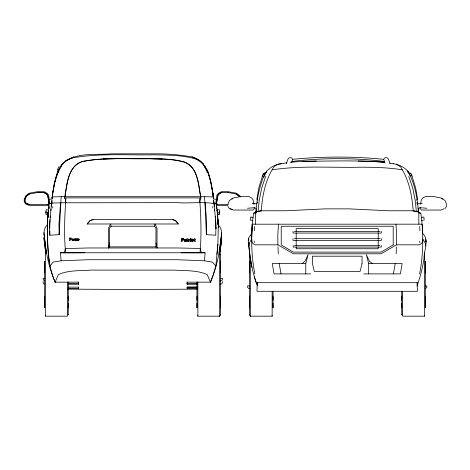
<?xml version="1.0" encoding="UTF-8"?>
<svg xmlns="http://www.w3.org/2000/svg" width="470" height="470" viewBox="0 0 470 470"><rect width="100%" height="100%" fill="white"/><g stroke="black" fill="none" stroke-linecap="round" stroke-linejoin="round"><path stroke-width="0.7" d="M44.685 296.176L44.685 307.815L44.685 261.255L44.685 272.894M67.38 281.888L67.38 316.175L45.578 316.175L45.578 252.895L45.578 253.583M68.203 314.289L68.203 314.953L68.273 307.304M68.273 296.176L68.273 307.815L68.273 303.367M196.959 303.367L196.959 307.815L196.959 282.1M196.959 300.113L196.959 296.176M220.547 307.304L220.477 314.953L219.655 316.175L197.852 316.175L197.852 315.482M219.655 315.488L219.655 316.175L219.655 252.895M220.477 254.781L220.477 254.117L220.547 261.767M220.547 296.176L220.547 307.815L220.547 261.255L220.547 272.894M272.148 315.482L272.148 316.175L250.346 316.175L249.523 314.953L249.453 307.304M249.453 296.176L249.453 307.815L249.453 261.255L249.453 272.894M250.346 315.488L250.346 316.175L250.346 257.613M273.041 296.176L273.041 307.815L273.041 303.367M401.727 303.367L401.727 307.815L401.727 291.729M401.727 300.113L401.727 296.176M401.797 314.289L401.797 314.953L401.727 307.304M402.62 291.435L402.62 316.175L424.422 316.175L424.422 252.895M425.315 296.176L425.315 307.815L425.315 261.255L425.315 272.894M249.453 261.767L249.523 254.781M185.768 241.345L186.478 241.615C188.64 238.454 182.519 239.201 184.992 239.8C187.166 239.659 183.817 240 184.228 241.216L185.027 241.662L185.82 241.404M189.199 239.665L189.204 239.289L188.493 239.23L188.452 241.562L189.187 241.621C188.435 240.587 191.22 238.449 189.14 239.606M214.32 206.201L214.062 203.351L215.988 224.713L215.754 235.229L206.4 234.653C207.211 221.952 205.631 209.314 204.415 196.695L61.153 196.695L52.1 196.918L52.1 198.076C54.473 183.429 55.965 161.792 73.596 157.738C100.075 153.12 127.106 155.341 153.837 154.812C167.379 155.112 181.303 155 194.427 158.607C210.102 163.948 211.059 184.293 213.474 198.076L213.474 196.918L204.415 196.695M215.924 227.433L215.895 228.773L215.477 219.014M218.344 225.289L217.874 244.653L216.934 254.329M381.429 232.497L381.458 231.375M381.264 245.375L381.223 247.067L293.209 247.067L293.168 245.375M381.464 238.678L381.423 240.364L293.004 240.364L292.963 238.678M378.203 246.726L378.15 248.742L296.282 248.742L296.223 246.726M418.106 212.305L418.212 209.438M419.745 242.496L419.798 241.11M396.151 253.794L396.433 246.897M257.337 282.693L256.961 291.283L417.466 291.283L417.096 282.693M51.253 206.201L51.512 203.351L49.579 224.713L49.82 235.229L59.167 234.653L61.153 196.695M78.519 284.374L78.584 282.999M68.226 288.457L78.396 288.457L78.455 287.117M254.505 230.688L254.711 226.511M78.472 281.953L78.396 283.375L68.226 283.422M47.394 224.472L47.693 219.484M47.482 224.56L47.693 221M47.611 224.255L47.693 222.833M256.409 211.717L253.571 213.48L252.214 224.196L251.679 238.948M278.446 224.172L277.811 234.859L277.911 244.829L293.374 253.794L381.053 253.794L396.521 244.829L419.358 244.829L421.613 243.536L422.365 242.15L422.677 238.919L425.256 243.219L425.544 245.881M47.693 218.568C47.423 239.776 46.36 262.272 55.16 282.088L55.084 282.176C49.879 269.557 46.489 256.168 45.126 242.585C44.532 236.633 42.124 229.859 47.188 225.013L47.864 215.795L47.781 217.181M43.211 281.565L43.123 282.77L44.245 284.056M218.38 225.013C223.444 229.859 221.041 236.633 220.442 242.585C219.085 256.168 215.695 269.557 210.489 282.176L213.445 274.304L215.847 266.067L212.44 262.131L204.474 260.791L205.108 252.766L60.466 252.766L61.094 260.791L53.128 262.131L49.72 266.279M50.032 219.725L49.679 228.773M50.225 217.592L50.355 216.171M50.866 210.472L50.995 209.05M215.847 266.279L217.874 244.236M64.93 196.877C67.128 184.193 67.944 165.716 82.861 161.48C105.145 157.186 127.999 159.248 150.541 158.754C161.968 158.995 173.771 159.025 184.78 162.285C198.035 167.643 198.358 184.845 200.643 196.877M64.86 196.989C67.004 184.205 67.839 165.575 82.861 161.345C93.477 159.412 104.234 158.56 115.033 158.649L150.541 158.649C161.974 158.907 173.765 158.848 184.78 162.138C198.134 167.514 198.487 184.851 200.708 196.989M181.15 252.76L200.014 252.825C201.665 234.548 200.954 216.171 199.609 197.893L65.965 197.893C64.613 216.171 63.902 234.548 65.559 252.825L84.418 252.76M51.959 200.238L51.682 202.987L51.929 200.449M52.1 198.863L52.658 193.358L55.031 181.491M255.533 224.196C255.333 208.181 257.642 192.001 263.429 177.002C266.014 169.341 273.558 164.676 281.272 163.719C277.347 163.707 273.563 166.18 272.124 169.846C264.774 182.278 262.36 196.948 261.15 211.153M257.208 203.375L257.343 201.994M258.03 211.864L259.17 200.608L261.59 188.464L265.638 176.321M52.147 198.311L52.658 193.323M217.704 214.608L216.429 203.945C203.645 201.354 190.274 203.622 177.325 202.646L60.595 202.793L58.944 224.137L59.167 234.653M48.116 216.153L47.969 217.457L48.204 215.295M221.681 232.674L219.179 253.113M248.806 245.904L249.094 243.249L251.756 238.919L252.067 242.15L252.819 243.536L255.075 244.829L277.911 244.829M248.888 245.881L249.176 243.219M48.839 208.786L48.986 207.482L48.839 208.668M48.116 214.672L47.969 215.977L48.116 214.79M221.112 242.732L219.889 253.947M220.524 248.53L221.758 237.673L219.737 254.094M46.16 211.165L45.801 214.285L46.471 214.526M47.864 216.635L48.204 213.791M48.375 212.37L48.633 210.237M48.886 208.11L49.144 205.978M48.116 216.27L47.987 217.334M248.654 240.276L248.8 239.089L248.689 239.941M248.718 238.178L248.242 241.157L250.351 258.882L251.92 267.365M52.393 194.774L54.297 183.212L58.098 169.899M393.419 273.898L395.211 263.547M419.575 273.898C423.452 254.035 423.693 233.496 420.856 213.48L417.859 211.453M266.502 172.149L266.696 171.051L263.799 177.243M255.533 213.926L255.892 211.894M420.597 204.097L421.367 199.762L422.824 197.941L425.791 196.36L432.488 196.36L440.895 197.958L442.564 199.221M62.075 164.794L62.263 163.76C75.412 151.775 95.345 155.253 111.737 153.825L153.837 153.825C166.627 153.708 179.387 154.701 191.977 156.945C203.439 159.571 208.187 171.08 210.542 181.52M154.501 226.223L154.947 223.99L157.015 228.05L157.015 247.972L155.952 246.868L155.952 228.144L154.501 226.223L111.067 226.223L109.622 228.144L109.622 246.868L108.552 247.972L108.552 228.05L110.62 223.99L111.067 226.223M199.609 202.787L200.843 196.683L200.843 199.051M73.69 239.941C71.552 242.966 71.293 236.586 73.672 239.483M108.552 247.972L109.622 243.002M305.759 273.898L305.759 263.547L308.103 254.646L305.048 261.097L302.198 263.547M58.409 172.525L59.026 170.475M417.137 284.015L417.554 282.693L256.873 282.693L257.29 284.015M55.031 181.52L59.003 169.664L62.263 163.76L59.003 169.694M286.371 163.589L287.893 159.312A2.55 2.55 0 0 1 292.698 159.312C322.931 156.346 353.452 156.346 383.685 159.312A2.55 2.55 0 0 1 388.49 159.312L390.012 163.589M291.612 162.367L292.698 159.312M60.466 252.766L64.026 252.79L65.559 248.595L87.978 247.972L177.589 247.972L193.969 248.325L200.014 248.595L201.548 252.79L205.108 252.766M417.013 285.93C420.251 277.177 422.465 268.059 423.999 258.858C423.705 250.534 429.598 240.54 422.812 233.478M25.891 196.936L24.793 199.497L24.793 201.536L26.009 203.316L29.005 204.497L48.122 204.597L49.115 203.557L47.881 195.508L46.665 193.981L44.021 192.559L37.582 192.518L29.181 194.04L26.167 196.296M227.927 204.027L229.395 200.59L232.603 198.17M262.254 176.215L263.464 173.6L265.873 172.655M58.762 170.622L57.822 170.105L57.822 169.118L59.038 166.586M59.208 169.823L61.688 165.105M61.218 165.975L61.441 165.599M248.642 238.208L251.62 233.478M251.027 235.423L251.644 234.43L252.296 224.172C251.115 240.752 251.562 257.566 254.852 273.898M445.055 208.527L446.5 206.418L446.5 204.027L445.031 200.59L441.829 198.17M74.46 239.113C75.87 237.873 74.377 240.669 73.996 240.716L73.925 238.807L74.554 239.06M87.226 223.996L90.076 220.559L93.307 219.466L172.267 219.466L175.492 220.559L178.341 223.99L87.226 223.996L90.076 220.559L93.307 219.466M425.755 288.416L426.878 287.129L426.789 285.919L425.385 285.919M76.352 239.16L75.306 240.711L77.15 240.652L77.139 240.241L75.97 240.293M76.058 240.246L77.021 238.742L75.306 238.801L75.317 239.212L76.263 239.207M47.875 204.614L48.874 203.575L48.874 202.464L47.64 195.526L46.424 193.993L43.775 192.571L37.342 192.536M231.863 199.221L233.531 197.958L241.938 196.36L248.642 196.36L251.603 197.941L253.06 199.762L253.835 204.097M29.422 194.022L26.408 196.284L25.039 199.486L25.039 201.524L26.25 203.304L29.246 204.485M78.649 240.476C74.489 240.893 80.123 238.936 77.996 239.077C75.417 238.701 82.08 238.437 78.555 240.523M212.998 203.087L214.032 202.335M72.439 157.755L73.596 156.927L65.383 160.852M253.495 213.503L256.567 211.453M416.485 200.055L417.607 199.409L415.703 188.159L411.902 175.874L410.574 173.359L408.495 172.537M255.968 212.458L256.455 211.606M221.793 192.571L219.149 193.993L217.933 195.526L216.694 202.464L216.694 203.575L217.692 204.614M265.932 172.537L263.858 173.359L262.524 175.874L258.729 188.159L256.82 199.409L257.948 200.055M444.262 208.751L440.895 210.055L421.549 210.055L420.08 208.521L420.08 207.499M55.084 282.176L78.396 282.147L78.396 284.262L68.226 284.262M420.18 203.81L422.16 203.21M418.083 208.404L420.427 207.728L426.913 208.269M60.595 202.793L52.575 203.087L49.144 203.945C45.825 224.542 47.605 245.446 49.72 266.067M219.102 213.045L219.772 212.804L219.414 209.685L218.433 209.738M219.102 214.526L219.772 214.285L219.414 211.165M255.968 211.864L261.273 210.766L285.995 210.766L324.946 208.874L349.486 208.874L388.431 210.766L413.159 210.766L418.459 211.864L418.817 213.897L418.817 224.172M261.273 210.766L258.071 211.43L259.37 211.571M281.042 163.754L286.753 162.826M49.82 199.304L52.229 198.945M256.661 203.528L254.246 203.88L252.925 203.492M272.124 169.846C301.74 165.281 331.867 167.954 361.683 167.179C375.254 167.302 388.89 167.561 402.302 169.846C409.658 182.278 412.067 196.948 413.277 211.153M216.893 210.161L217.657 210.061M217.252 213.163L218.509 212.851L217.252 212.963M217.252 214.643L218.509 214.332L217.252 214.443M421.326 217.375L422.583 217.222M422.865 217.193L423.84 217.075L424.198 220.078L423.529 220.16M421.684 220.377L422.941 220.23M415.057 211.571L416.355 211.43L413.159 210.766M291.935 161.451C322.626 157.75 353.757 157.75 384.442 161.451M216.893 209.955L217.763 209.873M61.094 260.791L88.554 259.716L177.014 259.716L204.474 260.791M290.184 162.273L302.504 161.316L316.187 161.051M219.984 280.931L221.399 280.837L222.522 279.544L222.439 278.34L220.336 278.34M219.984 284.18L221.399 284.086L222.522 282.793L222.439 281.589M247.514 208.269L254 207.728L256.344 208.404M200.014 252.825L201.548 252.79M302.363 161.351C329.646 161.175 357.024 160.076 384.248 162.273M197.083 289.162L127.611 289.467L67.774 289.144M228.232 192.536L221.552 192.559L218.903 193.981L217.686 195.508L216.453 203.557L217.451 204.597L228.338 204.532M217.117 205.437L227.868 205.372M265.791 172.696L266.408 172.696M408.019 172.696L408.636 172.696M252.214 224.196L422.136 224.172L422.7 232.985M294.379 231.375L380.054 231.375M293.01 233.061L381.417 233.061M294.367 238.678L380.06 238.678M294.567 245.375L379.866 245.375M109.622 246.868L155.952 246.868M305.759 263.547L272.277 263.547L274.063 273.898L310.746 273.898M372.234 263.547L369.385 261.097L366.33 254.646L368.674 263.547L402.156 263.547L400.364 273.898L363.68 273.898M44.615 278.311L43.211 278.311L43.123 279.521L44.245 280.807M210.489 282.176L187.178 282.147L187.178 284.262L197.341 284.262M249.664 285.948L247.561 285.948L247.479 287.152L248.601 288.445L250.017 288.539M68.226 287.123L78.396 287.123L78.396 288.457M197.418 288.486L187.178 288.457L187.178 287.123L197.341 287.123M197.418 287.152L187.254 287.152L187.254 288.486L187.189 287.147M197.341 283.422L187.178 283.375L187.101 281.953M48.451 205.437L29.105 205.325L25.738 203.998L24.234 201.789L24.234 199.304L25.762 195.732L29.105 193.229L37.512 191.678L44.209 191.719L47.176 193.311L48.633 195.144L49.92 203.91M206.348 169.887L207.476 169.899L211.271 183.212L213.18 194.774M358.246 161.051L371.923 161.316L384.061 162.238M64.026 252.79L65.559 252.825M48.316 212.963L47.059 212.851L48.316 213.163M48.316 214.443L47.059 214.332L48.316 214.643M47.593 209.785L46.16 209.685L45.801 212.804L46.471 213.045M251.567 217.193L250.586 217.075L250.228 220.078L250.898 220.16M251.85 217.222L253.107 217.375M251.491 220.23L252.748 220.377M419.675 213.327L420.856 213.48L418.018 211.717M393.155 163.719C398.589 164.406 403.994 167.014 407.737 171.051C414.998 183.335 417.278 197.841 418.459 211.864L418.459 212.458M417.166 203.439L420.18 203.88M213.339 198.945L215.754 199.304M389.73 163.161L393.384 163.754M227.985 192.518L236.392 194.04L239.406 196.296M252.267 203.21L254.252 203.81M172.267 219.466L175.492 220.559L178.341 223.996M230.171 208.751L233.531 210.055L252.883 210.055L254.346 208.521L254.346 207.499M232.603 209.785L229.372 208.527L227.927 206.418M57.822 169.118L59.232 169.787M183.782 238.801L181.379 238.319L181.379 241.604L182.066 241.604L182.084 240.429L183.717 240.011L183.723 238.737M396.404 164.177L400.687 166.997L402.302 169.846M417.971 211.606L418.459 211.864M193.129 157.755L191.977 156.927L197.776 159.589C202.159 161.28 204.632 165.616 206.571 169.694M51.541 202.335L52.575 203.087M236.146 194.022L239.16 196.284M204.127 165.599L206.336 169.787L203.88 165.105M410.216 175.874L407.737 171.051L407.925 172.149M410.962 173.6L412.178 176.215M240.317 196.918L239.806 195.732L236.469 193.229L228.062 191.678L221.358 191.719L218.397 193.311L216.94 195.144L215.654 203.91M257.419 285.93C251.955 272.048 249.97 257.09 248.466 242.338M383.685 159.312L384.989 162.978M408.788 176.321L412.842 188.464L415.263 200.608L416.402 211.864M254.288 276.313L256.632 283.915M206.542 170.475L207.164 172.525M155.952 243.002L157.015 247.972M65.965 202.787L64.725 196.683L64.725 198.405M210.542 181.491L212.916 193.358L213.474 198.863M203.304 163.76L203.498 164.794M46.389 253.113L43.892 232.674M279.221 263.547L281.007 273.898M216.652 208.01L216.588 207.482L216.652 208.093M217.363 215.295L217.622 217.434L217.451 216.27M217.451 214.79L217.598 215.977L217.451 214.672M216.429 205.978L216.682 208.11M216.94 210.237L217.193 212.37M217.363 213.791L217.704 216.635M45.825 253.348L43.892 237.644L45.684 253.242M217.451 216.153L217.587 217.287M417.154 202.682L417.295 204.062M212.916 193.323L213.421 198.311M213.638 200.449L213.897 202.987L213.609 200.238M214.573 209.05L214.702 210.472M215.219 216.171L215.348 217.592M417.107 202.453L417.207 204.074M217.704 215.795L218.344 226.199M217.874 218.95L218.227 224.725M395.981 224.172L396.621 234.859L396.521 244.829M217.833 218.773L218.174 224.472M217.833 220.283L218.092 224.56M217.827 220.718L218.039 224.284M218.168 226.422L218.25 227.844M419.722 226.511L419.927 230.688M187.066 283.028L187.125 284.403M204.973 202.793L206.4 234.653M277.993 246.897L278.281 253.794M254.628 241.11L254.681 242.496M256.215 209.438L256.32 212.305M292.969 231.375L292.998 232.497M49.726 230.905L49.82 235.229M424.422 315.488L424.422 316.175M378.238 231.41L378.238 228.655L296.188 228.655L296.188 231.41M378.238 232.791L378.238 238.919M378.238 239.635L378.238 245.375M368.674 263.547L368.674 273.898M296.188 232.791L296.188 238.919M296.188 239.635L296.188 245.375M273.041 291.729L273.041 300.113M272.148 291.435L272.148 316.175M249.523 314.289L249.523 314.953M220.477 314.289L220.477 314.953M212.798 206.553L212.798 207.963M210.413 282.147L207.229 274.586C196.83 269.997 185.18 270.849 174.117 270.103L91.45 270.103C80.394 270.849 68.737 269.997 58.345 274.586L55.16 282.147M200.373 193.446L200.373 193.981M198.369 182.677L198.369 183.053M197.852 281.888L197.852 316.175M162.091 158.989L150.541 158.754M115.033 158.754L103.482 158.989M68.273 282.1L68.273 300.113M67.198 182.677L67.198 183.053M65.195 193.446L65.195 193.981M52.769 206.553L52.769 207.963M45.578 315.488L45.578 316.175M182.113 238.936C181.502 241.275 184.669 238.49 182.113 238.936M185.768 240.499L185.762 240.951L184.957 241.11L185.086 240.64L185.768 240.499M186.778 239.224L187.142 241.333L188.176 241.627L187.783 240.81L188.194 239.289L187.753 239.23L187.765 238.643L187.095 238.643L186.778 239.224M190.309 239.236L190.268 241.562L190.996 241.627L191.037 239.295L190.309 239.236M190.326 238.319L190.368 238.919L191.049 238.919L191.002 238.319L190.326 238.319M194.01 239.242L194.374 241.351L195.408 241.645L195.015 240.828L195.426 239.306L194.985 239.242L194.997 238.66L194.327 238.66L194.01 239.242M72.356 239.447C72.756 241.862 73.414 238.325 72.356 239.447M193.851 240.464C190.679 245.322 191.032 235.447 193.851 240.464M192.195 240.135C192.124 242.908 194.092 238.648 192.195 240.135M77.926 239.947C78.302 241.069 78.813 239.4 77.938 239.9M362.041 263.547L360.114 271.431L314.312 271.431L312.391 263.547L312.391 256.203L362.041 256.203L362.041 263.547M393.196 244.952L381.094 252.108L293.333 252.108L281.23 244.952L281.23 226.229L393.196 226.229L393.196 244.952M69.625 238.049L69.63 240.74C70.394 240.205 70.565 239.718 71.305 239.171L70.218 239.177C69.448 237.738 71.822 239.336 71.446 238.037L69.625 238.049M425.744 239.941L425.626 239.089L425.996 242.062L425.744 239.941"/></g></svg>
